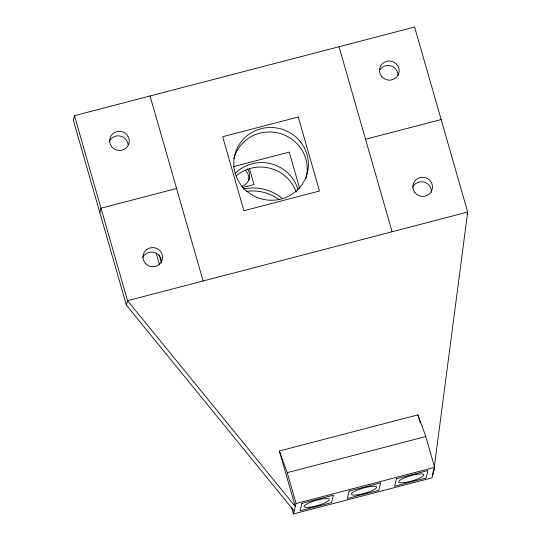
<?xml version="1.0" encoding="UTF-8"?>
<svg xmlns="http://www.w3.org/2000/svg" width="541" height="541" viewBox="0 0 541 541"><rect width="100%" height="100%" fill="white"/><g stroke="black" fill="none" stroke-linecap="round" stroke-linejoin="round"><path stroke-width="0.81" d="M432.719 474.856L433.267 470.677M433.868 470.379L467.688 212.065L414.616 27.05L74.462 115.679L73.312 120.156L126.384 305.165L294.142 510.968M99.848 212.66L100.998 208.184L176.589 188.491M126.384 305.165L127.534 300.688L74.462 115.679M293.378 513.95L296.062 503.502L287.21 472.665L279.372 450.984L417.95 414.873L425.794 436.56L434.639 467.397L431.955 477.845L293.378 513.95L291.511 507.458M467.113 214.304L467.688 212.065L127.534 300.688L295.291 506.484L279.372 450.984M233.164 166.709L289.246 152.095L299.633 188.295M365.56 139.253L441.152 119.554M242.666 187.551L254.04 184.589L249.475 168.677M287.21 472.665L425.794 436.56M296.062 503.502L434.639 467.397M339.024 46.742L392.097 231.758M417.95 414.873L420.235 422.832M150.053 95.98L203.125 280.995M159.108 254.845L161.434 262.96M156.099 252.836L159.588 265.009M233.847 158.641A37.356 36.308 14.4 0 1 279.738 133.39A37.356 36.308 14.4 0 1 305.807 178.74M236.174 175.879A37.356 36.308 14.4 0 1 296.164 192.014M235.213 173.35A37.356 36.308 14.4 0 1 271.169 163.795A37.356 36.308 14.4 0 1 297.976 189.593M380.025 69.667A9.833 9.555 14.4 0 1 398.007 75.774M412.668 187.125A9.833 9.555 14.4 0 1 431.333 192.298M109.41 141.201A9.833 9.555 14.4 0 1 128.075 144.704M142.641 257.699A9.833 9.555 14.4 0 1 161.441 262.351M243.376 189.052A44.24 42.996 14.4 0 1 281.807 198.087M246.392 191.358A44.24 42.996 14.4 0 1 279.217 199.67M247.474 168.968A11.794 11.469 14.4 0 1 241.746 186.449M245.364 170.415A11.794 11.469 14.4 0 1 248.698 180.863M301.973 503.353L300.059 510.819L331.552 502.609L333.472 495.143L301.973 503.353M349.216 491.045L347.302 498.504L378.795 490.302L380.715 482.836L349.216 491.045M396.458 478.731L394.545 486.197L426.038 477.994L427.958 470.528L396.458 478.731M298.253 117.018L222.669 136.717L243.896 210.72L319.481 191.027L298.253 117.018M404.289 482.592A13.106 2.678 -16 0 0 423.846 475.079A13.106 2.678 -16 0 0 405.615 477.419A13.106 2.678 -16 0 0 404.289 482.592M357.046 494.9A13.106 2.678 -16 0 0 376.604 487.387A13.106 2.678 -16 0 0 358.372 489.727A13.106 2.678 -16 0 0 357.046 494.9M309.804 507.208A13.106 2.678 -16 0 0 329.361 499.701A13.106 2.678 -16 0 0 311.129 502.034A13.106 2.678 -16 0 0 309.804 507.208M243.335 187.808A37.356 36.308 14.4 0 0 306.531 175.622A37.356 36.308 14.4 0 0 263.359 128.183A37.356 36.308 14.4 0 0 243.335 187.808M382.007 76.829A9.833 9.555 14.4 0 0 398.663 73.745A9.833 9.555 14.4 0 0 387.403 61.174A9.833 9.555 14.4 0 0 382.007 76.829M414.656 192.197A9.833 9.555 14.4 0 0 431.59 191.014A9.833 9.555 14.4 0 0 421.872 177.286A9.833 9.555 14.4 0 0 414.656 192.197M111.392 146.273A9.833 9.555 14.4 0 0 128.332 145.089A9.833 9.555 14.4 0 0 118.607 131.362A9.833 9.555 14.4 0 0 111.392 146.273M145.441 263.399A9.833 9.555 14.4 0 0 162.097 260.316A9.833 9.555 14.4 0 0 150.838 247.751A9.833 9.555 14.4 0 0 145.441 263.399"/></g></svg>
